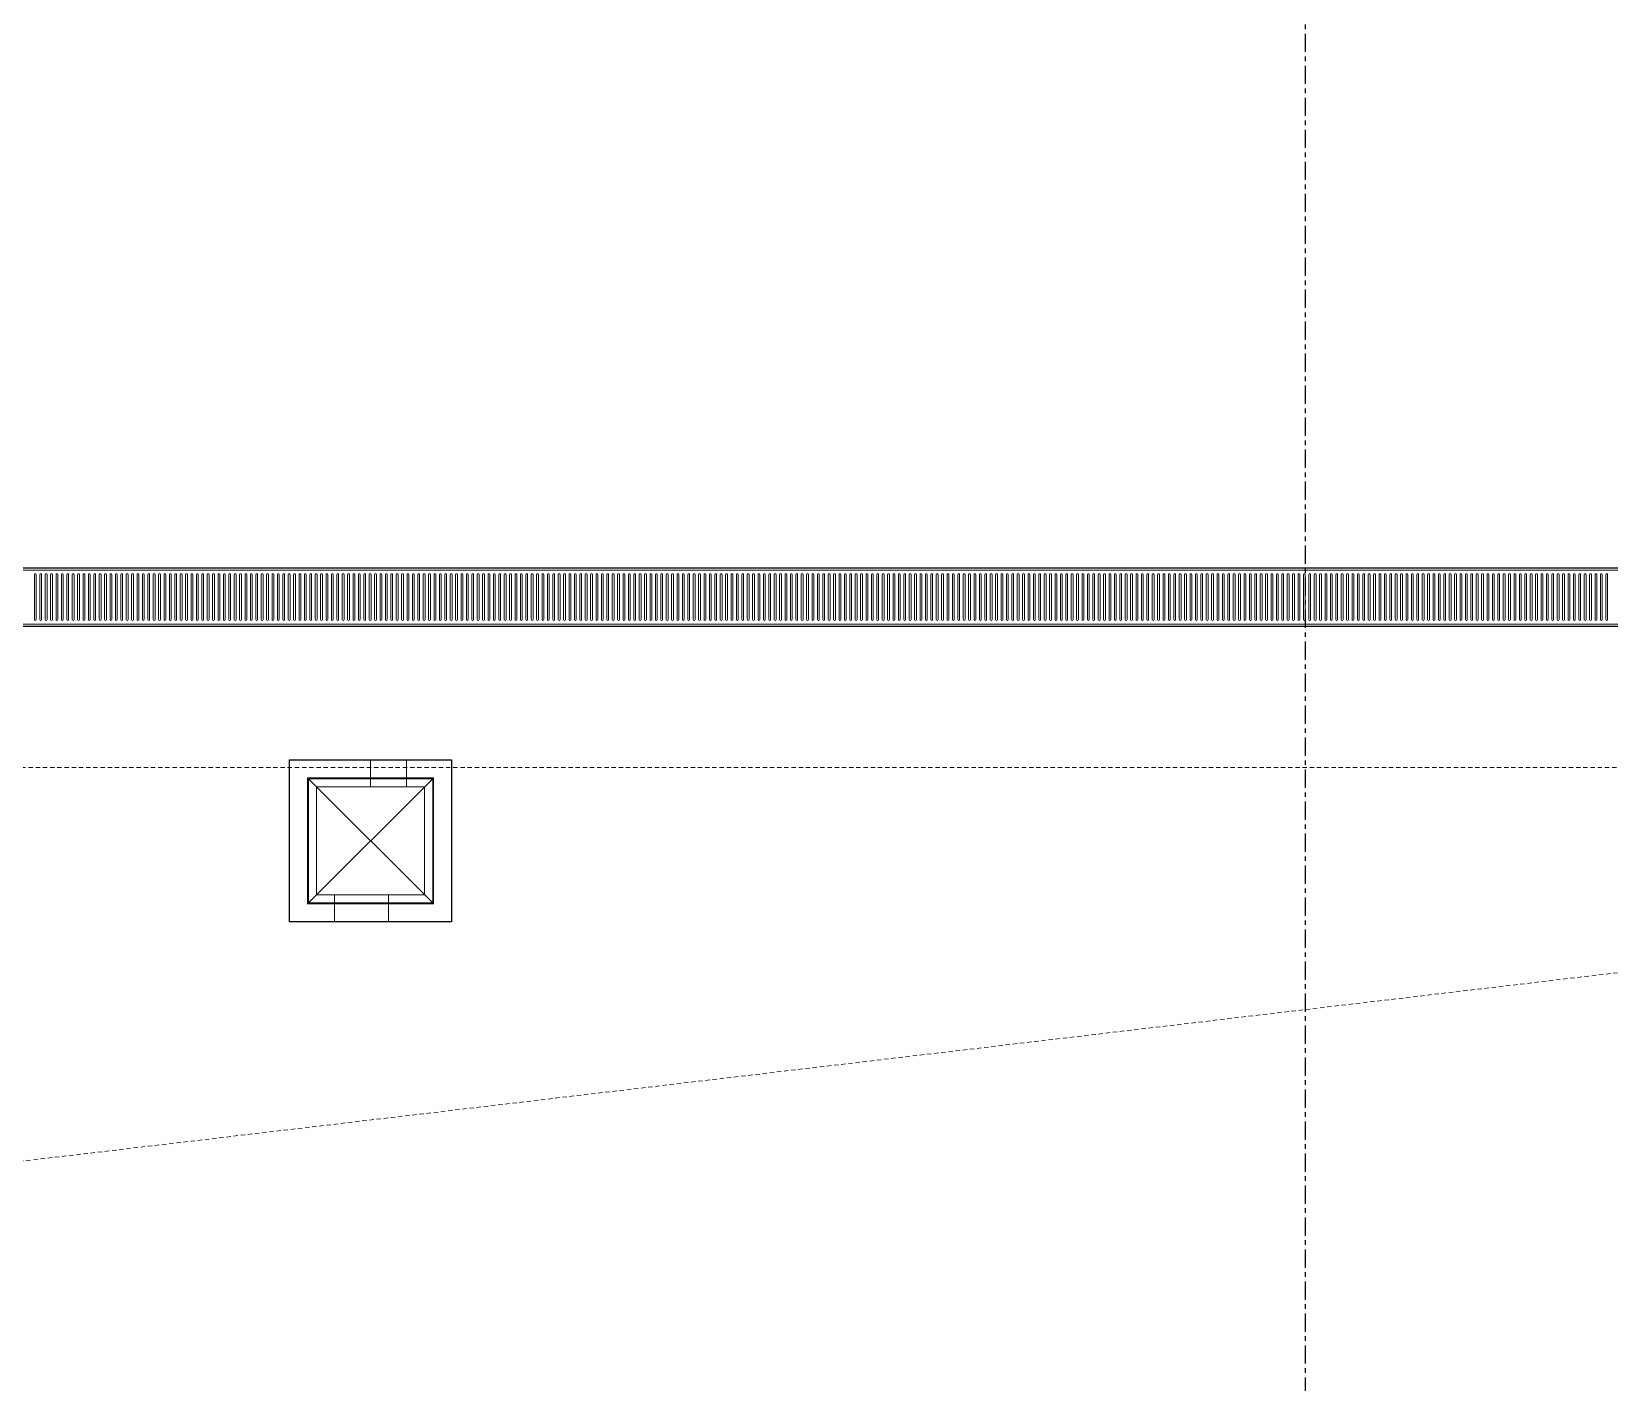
# Model space of a CAD drawing. Header units: millimetres. Extents: x -677815 to 406757, y -145898 to 39000.
# Drawn here: x 169087 to 177855, y 583 to 8090 of the extents above; entities that cross this region are included whole.
import ezdxf

# ---------------------------------------------------------------- set-up
doc = ezdxf.new("R2010")
doc.units = ezdxf.units.MM
doc.header["$LTSCALE"] = 8
doc.linetypes.add('Xref building Toll$0$_SBA Dash - Loose', pattern=[5, 3, -2])
doc.linetypes.add('Xref building Toll$0$Grid Line', pattern=[22.225, 12.7, -3.175, 3.175, -3.175])
for name, color, linetype, lineweight in [('Xref building Toll$0$A-DETL', 8, 'Continuous', 9), ('Xref building Toll$0$A-FLOR', 8, 'Continuous', 25), ('Xref building Toll$0$A-GENM', 8, 'Continuous', 9), ('Xref building Toll$0$P-SANR-FIXT', 8, 'Continuous', 9), ('Xref building Toll$0$P-SANR-FIXT-HDLN', 8, 'Continuous', 9)]:
    doc.layers.add(name, color=color, linetype=linetype, lineweight=lineweight)
doc.layers.add('Xref building Toll$0$S-GRID', color=8, linetype='Continuous')

# ---------------------------------------------------------------- blocks, each defined once
blk = doc.blocks.new('Xref building Toll$0$Toll Grids')
at = {"layer": 'Xref building Toll$0$S-GRID', "linetype": 'Xref building Toll$0$Grid Line'}
blk.add_line((176166, -125373.3), (176166, 36031.5), dxfattribs=at)
blk = doc.blocks.new('Xref building Toll$0$Trench_Drain_5744 - 300mm Wide-1179198-MASTER GROUND FLOOR')
at = {"layer": 'Xref building Toll$0$A-GENM'}
for p, q in [((-15575, 162.7), (15575, 162.7)), ((-15575, 150), (15575, 150)), ((-1880.6, -125), (-1880.6, 125)), ((-1870.6, 125), (-1870.6, -125)), ((-1850.6, -125), (-1850.6, 125)), ((-1840.6, 125), (-1840.6, -125)), ((-1820.6, -125), (-1820.6, 125)), ((-1810.6, 125), (-1810.6, -125)), ((-1790.6, -125), (-1790.6, 125)), ((-1780.6, 125), (-1780.6, -125)), ((-1760.6, -125), (-1760.6, 125)), ((-1750.6, 125), (-1750.6, -125)), ((-1730.6, -125), (-1730.6, 125)), ((-1720.6, 125), (-1720.6, -125)), ((-1700.5, -125), (-1700.5, 125)), ((-1690.5, 125), (-1690.5, -125)), ((-1670.5, -125), (-1670.5, 125)), ((-1660.5, 125), (-1660.5, -125)), ((-1640.5, -125), (-1640.5, 125)), ((-1630.5, 125), (-1630.5, -125)), ((-1610.5, -125), (-1610.5, 125)), ((-1600.5, 125), (-1600.5, -125)), ((-1580.5, -125), (-1580.5, 125)), ((-1570.5, 125), (-1570.5, -125)), ((-1550.5, -125), (-1550.5, 125)), ((-1540.5, 125), (-1540.5, -125)), ((-1520.5, -125), (-1520.5, 125)), ((-1510.5, 125), (-1510.5, -125)), ((-1490.5, -125), (-1490.5, 125)), ((-1480.5, 125), (-1480.5, -125)), ((-1460.5, -125), (-1460.5, 125)), ((-1450.5, 125), (-1450.5, -125)), ((-1430.5, -125), (-1430.5, 125)), ((-1420.5, 125), (-1420.5, -125)), ((-1400.4, -125), (-1400.4, 125)), ((-1390.4, 125), (-1390.4, -125)), ((-1370.4, -125), (-1370.4, 125)), ((-1360.4, 125), (-1360.4, -125)), ((-1340.4, -125), (-1340.4, 125)), ((-1330.4, 125), (-1330.4, -125)), ((-1310.4, -125), (-1310.4, 125)), ((-1300.4, 125), (-1300.4, -125)), ((-1280.4, -125), (-1280.4, 125)), ((-1270.4, 125), (-1270.4, -125)), ((-1250.4, -125), (-1250.4, 125)), ((-1240.4, 125), (-1240.4, -125)), ((-1220.4, -125), (-1220.4, 125)), ((-1210.4, 125), (-1210.4, -125)), ((-1190.4, -125), (-1190.4, 125)), ((-1180.4, 125), (-1180.4, -125)), ((-1160.4, -125), (-1160.4, 125)), ((-1150.4, 125), (-1150.4, -125)), ((-1130.4, -125), (-1130.4, 125)), ((-1120.4, 125), (-1120.4, -125)), ((-1100.4, -125), (-1100.4, 125)), ((-1090.4, 125), (-1090.4, -125)), ((-1070.3, -125), (-1070.3, 125)), ((-1060.3, 125), (-1060.3, -125)), ((-1040.3, -125), (-1040.3, 125)), ((-1030.3, 125), (-1030.3, -125)), ((-1010.3, -125), (-1010.3, 125)), ((-1000.3, 125), (-1000.3, -125)), ((-980.3, -125), (-980.3, 125)), ((-970.3, 125), (-970.3, -125)), ((-950.3, -125), (-950.3, 125)), ((-940.3, 125), (-940.3, -125)), ((-920.3, -125), (-920.3, 125)), ((-910.3, 125), (-910.3, -125)), ((-890.3, -125), (-890.3, 125)), ((-880.3, 125), (-880.3, -125)), ((-860.3, -125), (-860.3, 125)), ((-850.3, 125), (-850.3, -125)), ((-830.3, -125), (-830.3, 125)), ((-820.3, 125), (-820.3, -125)), ((-800.3, -125), (-800.3, 125)), ((-790.3, 125), (-790.3, -125)), ((-770.2, -125), (-770.2, 125)), ((-760.2, 125), (-760.2, -125)), ((-740.2, -125), (-740.2, 125)), ((-730.2, 125), (-730.2, -125)), ((-710.2, -125), (-710.2, 125)), ((-700.2, 125), (-700.2, -125)), ((-680.2, -125), (-680.2, 125)), ((-670.2, 125), (-670.2, -125)), ((-650.2, -125), (-650.2, 125)), ((-640.2, 125), (-640.2, -125)), ((-620.2, -125), (-620.2, 125)), ((-610.2, 125), (-610.2, -125)), ((-590.2, -125), (-590.2, 125)), ((-580.2, 125), (-580.2, -125)), ((-560.2, -125), (-560.2, 125)), ((-550.2, 125), (-550.2, -125)), ((-530.2, -125), (-530.2, 125)), ((-520.2, 125), (-520.2, -125)), ((-500.2, -125), (-500.2, 125)), ((-490.2, 125), (-490.2, -125)), ((-470.1, -125), (-470.1, 125)), ((-460.1, 125), (-460.1, -125)), ((-440.1, -125), (-440.1, 125)), ((-430.1, 125), (-430.1, -125)), ((-410.1, -125), (-410.1, 125)), ((-400.1, 125), (-400.1, -125)), ((-380.1, -125), (-380.1, 125)), ((-370.1, 125), (-370.1, -125)), ((-350.1, -125), (-350.1, 125)), ((-340.1, 125), (-340.1, -125)), ((-320.1, -125), (-320.1, 125)), ((-310.1, 125), (-310.1, -125)), ((-290.1, -125), (-290.1, 125)), ((-280.1, 125), (-280.1, -125)), ((-260.1, -125), (-260.1, 125)), ((-250.1, 125), (-250.1, -125)), ((-230.1, -125), (-230.1, 125)), ((-220.1, 125), (-220.1, -125)), ((-200.1, -125), (-200.1, 125)), ((-190.1, 125), (-190.1, -125)), ((-170.1, -125), (-170.1, 125)), ((-160.1, 125), (-160.1, -125)), ((-140, -125), (-140, 125)), ((-130, 125), (-130, -125)), ((-110, -125), (-110, 125)), ((-100, 125), (-100, -125)), ((-80, -125), (-80, 125)), ((-70, 125), (-70, -125)), ((-50, -125), (-50, 125)), ((-40, 125), (-40, -125)), ((-20, -125), (-20, 125)), ((-10, 125), (-10, -125)), ((10, -125), (10, 125)), ((20, 125), (20, -125)), ((40, -125), (40, 125)), ((50, 125), (50, -125)), ((70, -125), (70, 125)), ((80, 125), (80, -125)), ((100, -125), (100, 125)), ((110, 125), (110, -125)), ((130, -125), (130, 125)), ((140, 125), (140, -125)), ((160.1, -125), (160.1, 125)), ((170.1, 125), (170.1, -125)), ((190.1, -125), (190.1, 125)), ((200.1, 125), (200.1, -125)), ((220.1, -125), (220.1, 125)), ((230.1, 125), (230.1, -125)), ((250.1, -125), (250.1, 125)), ((260.1, 125), (260.1, -125)), ((280.1, -125), (280.1, 125)), ((290.1, 125), (290.1, -125)), ((310.1, -125), (310.1, 125)), ((320.1, 125), (320.1, -125)), ((340.1, -125), (340.1, 125)), ((350.1, 125), (350.1, -125)), ((370.1, -125), (370.1, 125)), ((380.1, 125), (380.1, -125)), ((400.1, -125), (400.1, 125)), ((410.1, 125), (410.1, -125)), ((430.1, -125), (430.1, 125)), ((440.1, 125), (440.1, -125)), ((460.1, -125), (460.1, 125)), ((470.1, 125), (470.1, -125)), ((490.2, -125), (490.2, 125)), ((500.2, 125), (500.2, -125)), ((520.2, -125), (520.2, 125)), ((530.2, 125), (530.2, -125)), ((550.2, -125), (550.2, 125)), ((560.2, 125), (560.2, -125)), ((580.2, -125), (580.2, 125)), ((590.2, 125), (590.2, -125)), ((610.2, -125), (610.2, 125)), ((620.2, 125), (620.2, -125)), ((640.2, -125), (640.2, 125)), ((650.2, 125), (650.2, -125)), ((670.2, -125), (670.2, 125)), ((680.2, 125), (680.2, -125)), ((700.2, -125), (700.2, 125)), ((710.2, 125), (710.2, -125)), ((730.2, -125), (730.2, 125)), ((740.2, 125), (740.2, -125)), ((760.2, -125), (760.2, 125)), ((770.2, 125), (770.2, -125)), ((790.3, -125), (790.3, 125)), ((800.3, 125), (800.3, -125)), ((820.3, -125), (820.3, 125)), ((830.3, 125), (830.3, -125)), ((850.3, -125), (850.3, 125)), ((860.3, 125), (860.3, -125)), ((880.3, -125), (880.3, 125)), ((890.3, 125), (890.3, -125)), ((910.3, -125), (910.3, 125)), ((920.3, 125), (920.3, -125)), ((940.3, -125), (940.3, 125)), ((950.3, 125), (950.3, -125)), ((970.3, -125), (970.3, 125)), ((980.3, 125), (980.3, -125)), ((1000.3, -125), (1000.3, 125)), ((1010.3, 125), (1010.3, -125)), ((1030.3, -125), (1030.3, 125)), ((1040.3, 125), (1040.3, -125)), ((1060.3, -125), (1060.3, 125)), ((1070.3, 125), (1070.3, -125)), ((1090.4, -125), (1090.4, 125)), ((1100.4, 125), (1100.4, -125)), ((1120.4, -125), (1120.4, 125)), ((1130.4, 125), (1130.4, -125)), ((1150.4, -125), (1150.4, 125)), ((1160.4, 125), (1160.4, -125)), ((1180.4, -125), (1180.4, 125)), ((1190.4, 125), (1190.4, -125)), ((1210.4, -125), (1210.4, 125)), ((1220.4, 125), (1220.4, -125)), ((1240.4, -125), (1240.4, 125)), ((1250.4, 125), (1250.4, -125)), ((1270.4, -125), (1270.4, 125)), ((1280.4, 125), (1280.4, -125)), ((1300.4, -125), (1300.4, 125)), ((1310.4, 125), (1310.4, -125)), ((1330.4, -125), (1330.4, 125)), ((1340.4, 125), (1340.4, -125)), ((1360.4, -125), (1360.4, 125)), ((1370.4, 125), (1370.4, -125)), ((1390.4, -125), (1390.4, 125)), ((1400.4, 125), (1400.4, -125)), ((1420.5, -125), (1420.5, 125)), ((1430.5, 125), (1430.5, -125)), ((1450.5, -125), (1450.5, 125)), ((1460.5, 125), (1460.5, -125)), ((1480.5, -125), (1480.5, 125)), ((1490.5, 125), (1490.5, -125)), ((1510.5, -125), (1510.5, 125)), ((1520.5, 125), (1520.5, -125)), ((1540.5, -125), (1540.5, 125)), ((1550.5, 125), (1550.5, -125)), ((1570.5, -125), (1570.5, 125)), ((1580.5, 125), (1580.5, -125)), ((1600.5, -125), (1600.5, 125)), ((1610.5, 125), (1610.5, -125)), ((1630.5, -125), (1630.5, 125)), ((1640.5, 125), (1640.5, -125)), ((1660.5, -125), (1660.5, 125)), ((1670.5, 125), (1670.5, -125)), ((1690.5, -125), (1690.5, 125)), ((1700.5, 125), (1700.5, -125)), ((1720.6, -125), (1720.6, 125)), ((1730.6, 125), (1730.6, -125)), ((1750.6, -125), (1750.6, 125)), ((1760.6, 125), (1760.6, -125)), ((1780.6, -125), (1780.6, 125)), ((1790.6, 125), (1790.6, -125)), ((1810.6, -125), (1810.6, 125)), ((1820.6, 125), (1820.6, -125)), ((1840.6, -125), (1840.6, 125)), ((1850.6, 125), (1850.6, -125)), ((1870.6, -125), (1870.6, 125)), ((1880.6, 125), (1880.6, -125)), ((1900.6, -125), (1900.6, 125)), ((1910.6, 125), (1910.6, -125)), ((1930.6, -125), (1930.6, 125)), ((1940.6, 125), (1940.6, -125)), ((1960.6, -125), (1960.6, 125)), ((1970.6, 125), (1970.6, -125)), ((1990.6, -125), (1990.6, 125)), ((2000.6, 125), (2000.6, -125)), ((2020.7, -125), (2020.7, 125)), ((2030.7, 125), (2030.7, -125)), ((2050.7, -125), (2050.7, 125)), ((2060.7, 125), (2060.7, -125)), ((2080.7, -125), (2080.7, 125)), ((2090.7, 125), (2090.7, -125)), ((2110.7, -125), (2110.7, 125)), ((2120.7, 125), (2120.7, -125)), ((2140.7, -125), (2140.7, 125)), ((2150.7, 125), (2150.7, -125)), ((2170.7, -125), (2170.7, 125)), ((2180.7, 125), (2180.7, -125)), ((2200.7, -125), (2200.7, 125)), ((2210.7, 125), (2210.7, -125)), ((2230.7, -125), (2230.7, 125)), ((2240.7, 125), (2240.7, -125)), ((2260.7, -125), (2260.7, 125)), ((2270.7, 125), (2270.7, -125)), ((2290.7, -125), (2290.7, 125)), ((2300.7, 125), (2300.7, -125)), ((2320.7, -125), (2320.7, 125)), ((2330.7, 125), (2330.7, -125)), ((2350.8, -125), (2350.8, 125)), ((2360.8, 125), (2360.8, -125)), ((2380.8, -125), (2380.8, 125)), ((2390.8, 125), (2390.8, -125)), ((2410.8, -125), (2410.8, 125)), ((2420.8, 125), (2420.8, -125)), ((2440.8, -125), (2440.8, 125)), ((2450.8, 125), (2450.8, -125)), ((2470.8, -125), (2470.8, 125)), ((2480.8, 125), (2480.8, -125)), ((2500.8, -125), (2500.8, 125)), ((2510.8, 125), (2510.8, -125)), ((2530.8, -125), (2530.8, 125)), ((2540.8, 125), (2540.8, -125)), ((2560.8, -125), (2560.8, 125)), ((2570.8, 125), (2570.8, -125)), ((2590.8, -125), (2590.8, 125)), ((2600.8, 125), (2600.8, -125)), ((2620.8, -125), (2620.8, 125)), ((2630.8, 125), (2630.8, -125)), ((2650.9, -125), (2650.9, 125)), ((2660.9, 125), (2660.9, -125)), ((2680.9, -125), (2680.9, 125)), ((2690.9, 125), (2690.9, -125)), ((2710.9, -125), (2710.9, 125)), ((2720.9, 125), (2720.9, -125)), ((2740.9, -125), (2740.9, 125)), ((2750.9, 125), (2750.9, -125)), ((2770.9, -125), (2770.9, 125)), ((2780.9, 125), (2780.9, -125)), ((2800.9, -125), (2800.9, 125)), ((2810.9, 125), (2810.9, -125)), ((2830.9, -125), (2830.9, 125)), ((2840.9, 125), (2840.9, -125)), ((2860.9, -125), (2860.9, 125)), ((2870.9, 125), (2870.9, -125)), ((2890.9, -125), (2890.9, 125)), ((2900.9, 125), (2900.9, -125)), ((2920.9, -125), (2920.9, 125)), ((2930.9, 125), (2930.9, -125)), ((2950.9, -125), (2950.9, 125)), ((2960.9, 125), (2960.9, -125)), ((2981, -125), (2981, 125)), ((2991, 125), (2991, -125)), ((3011, -125), (3011, 125)), ((3021, 125), (3021, -125)), ((3041, -125), (3041, 125)), ((3051, 125), (3051, -125)), ((3071, -125), (3071, 125)), ((3081, 125), (3081, -125)), ((3101, -125), (3101, 125)), ((3111, 125), (3111, -125)), ((3131, -125), (3131, 125)), ((3141, 125), (3141, -125)), ((3161, -125), (3161, 125)), ((3171, 125), (3171, -125)), ((3191, -125), (3191, 125)), ((3201, 125), (3201, -125)), ((3221, -125), (3221, 125)), ((3231, 125), (3231, -125)), ((3251, -125), (3251, 125)), ((3261, 125), (3261, -125)), ((3281.1, -125), (3281.1, 125)), ((3291.1, 125), (3291.1, -125)), ((3311.1, -125), (3311.1, 125)), ((3321.1, 125), (3321.1, -125)), ((3341.1, -125), (3341.1, 125)), ((3351.1, 125), (3351.1, -125)), ((3371.1, -125), (3371.1, 125)), ((3381.1, 125), (3381.1, -125)), ((3401.1, -125), (3401.1, 125)), ((3411.1, 125), (3411.1, -125)), ((3431.1, -125), (3431.1, 125)), ((3441.1, 125), (3441.1, -125)), ((3461.1, -125), (3461.1, 125)), ((3471.1, 125), (3471.1, -125)), ((3491.1, -125), (3491.1, 125)), ((3501.1, 125), (3501.1, -125)), ((3521.1, -125), (3521.1, 125)), ((3531.1, 125), (3531.1, -125)), ((3551.1, -125), (3551.1, 125)), ((3561.1, 125), (3561.1, -125)), ((3581.2, -125), (3581.2, 125)), ((3591.2, 125), (3591.2, -125)), ((3611.2, -125), (3611.2, 125)), ((3621.2, 125), (3621.2, -125)), ((3641.2, -125), (3641.2, 125)), ((3651.2, 125), (3651.2, -125)), ((3671.2, -125), (3671.2, 125)), ((3681.2, 125), (3681.2, -125)), ((3701.2, -125), (3701.2, 125)), ((3711.2, 125), (3711.2, -125)), ((3731.2, -125), (3731.2, 125)), ((3741.2, 125), (3741.2, -125)), ((3761.2, -125), (3761.2, 125)), ((3771.2, 125), (3771.2, -125)), ((3791.2, -125), (3791.2, 125)), ((3801.2, 125), (3801.2, -125)), ((3821.2, -125), (3821.2, 125)), ((3831.2, 125), (3831.2, -125)), ((3851.2, -125), (3851.2, 125)), ((3861.2, 125), (3861.2, -125)), ((3881.2, -125), (3881.2, 125)), ((3891.2, 125), (3891.2, -125)), ((3911.3, -125), (3911.3, 125)), ((3921.3, 125), (3921.3, -125)), ((3941.3, -125), (3941.3, 125)), ((3951.3, 125), (3951.3, -125)), ((3971.3, -125), (3971.3, 125)), ((3981.3, 125), (3981.3, -125)), ((4001.3, -125), (4001.3, 125)), ((4011.3, 125), (4011.3, -125)), ((4031.3, -125), (4031.3, 125)), ((4041.3, 125), (4041.3, -125)), ((4061.3, -125), (4061.3, 125)), ((4071.3, 125), (4071.3, -125)), ((4091.3, -125), (4091.3, 125)), ((4101.3, 125), (4101.3, -125)), ((4121.3, -125), (4121.3, 125)), ((4131.3, 125), (4131.3, -125)), ((4151.3, -125), (4151.3, 125)), ((4161.3, 125), (4161.3, -125)), ((4181.3, -125), (4181.3, 125)), ((4191.3, 125), (4191.3, -125)), ((4211.4, -125), (4211.4, 125)), ((4221.4, 125), (4221.4, -125)), ((4241.4, -125), (4241.4, 125)), ((4251.4, 125), (4251.4, -125)), ((4271.4, -125), (4271.4, 125)), ((4281.4, 125), (4281.4, -125)), ((4301.4, -125), (4301.4, 125)), ((4311.4, 125), (4311.4, -125)), ((4331.4, -125), (4331.4, 125)), ((4341.4, 125), (4341.4, -125)), ((4361.4, -125), (4361.4, 125)), ((4371.4, 125), (4371.4, -125)), ((4391.4, -125), (4391.4, 125)), ((4401.4, 125), (4401.4, -125)), ((4421.4, -125), (4421.4, 125)), ((4431.4, 125), (4431.4, -125)), ((4451.4, -125), (4451.4, 125)), ((4461.4, 125), (4461.4, -125)), ((4481.4, -125), (4481.4, 125)), ((4491.4, 125), (4491.4, -125)), ((4511.5, -125), (4511.5, 125)), ((4521.5, 125), (4521.5, -125)), ((4541.5, -125), (4541.5, 125)), ((4551.5, 125), (4551.5, -125)), ((4571.5, -125), (4571.5, 125)), ((4581.5, 125), (4581.5, -125)), ((4601.5, -125), (4601.5, 125)), ((4611.5, 125), (4611.5, -125)), ((4631.5, -125), (4631.5, 125)), ((4641.5, 125), (4641.5, -125)), ((4661.5, -125), (4661.5, 125)), ((4671.5, 125), (4671.5, -125)), ((4691.5, -125), (4691.5, 125)), ((4701.5, 125), (4701.5, -125)), ((4721.5, -125), (4721.5, 125)), ((4731.5, 125), (4731.5, -125)), ((4751.5, -125), (4751.5, 125)), ((4761.5, 125), (4761.5, -125)), ((4781.5, -125), (4781.5, 125)), ((4791.5, 125), (4791.5, -125)), ((4811.5, -125), (4811.5, 125)), ((4821.5, 125), (4821.5, -125)), ((4841.6, -125), (4841.6, 125)), ((4851.6, 125), (4851.6, -125)), ((4871.6, -125), (4871.6, 125)), ((4881.6, 125), (4881.6, -125)), ((4901.6, -125), (4901.6, 125)), ((4911.6, 125), (4911.6, -125)), ((4931.6, -125), (4931.6, 125)), ((4941.6, 125), (4941.6, -125)), ((4961.6, -125), (4961.6, 125)), ((4971.6, 125), (4971.6, -125)), ((4991.6, -125), (4991.6, 125)), ((5001.6, 125), (5001.6, -125)), ((5021.6, -125), (5021.6, 125)), ((5031.6, 125), (5031.6, -125)), ((5051.6, -125), (5051.6, 125)), ((5061.6, 125), (5061.6, -125)), ((5081.6, -125), (5081.6, 125)), ((5091.6, 125), (5091.6, -125)), ((5111.6, -125), (5111.6, 125)), ((5121.6, 125), (5121.6, -125)), ((5141.7, -125), (5141.7, 125)), ((5151.7, 125), (5151.7, -125)), ((5171.7, -125), (5171.7, 125)), ((5181.7, 125), (5181.7, -125)), ((5201.7, -125), (5201.7, 125)), ((5211.7, 125), (5211.7, -125)), ((5231.7, -125), (5231.7, 125)), ((5241.7, 125), (5241.7, -125)), ((5261.7, -125), (5261.7, 125)), ((5271.7, 125), (5271.7, -125)), ((5291.7, -125), (5291.7, 125)), ((5301.7, 125), (5301.7, -125)), ((5321.7, -125), (5321.7, 125)), ((5331.7, 125), (5331.7, -125)), ((5351.7, -125), (5351.7, 125)), ((5361.7, 125), (5361.7, -125)), ((5381.7, -125), (5381.7, 125)), ((5391.7, 125), (5391.7, -125)), ((5411.7, -125), (5411.7, 125)), ((5421.7, 125), (5421.7, -125)), ((5441.8, -125), (5441.8, 125)), ((5451.8, 125), (5451.8, -125)), ((5471.8, -125), (5471.8, 125)), ((5481.8, 125), (5481.8, -125)), ((5501.8, -125), (5501.8, 125)), ((5511.8, 125), (5511.8, -125)), ((5531.8, -125), (5531.8, 125)), ((5541.8, 125), (5541.8, -125)), ((5561.8, -125), (5561.8, 125)), ((5571.8, 125), (5571.8, -125)), ((5591.8, -125), (5591.8, 125)), ((5601.8, 125), (5601.8, -125)), ((5621.8, -125), (5621.8, 125)), ((5631.8, 125), (5631.8, -125)), ((5651.8, -125), (5651.8, 125)), ((5661.8, 125), (5661.8, -125)), ((5681.8, -125), (5681.8, 125)), ((5691.8, 125), (5691.8, -125)), ((5711.8, -125), (5711.8, 125)), ((5721.8, 125), (5721.8, -125)), ((5741.8, -125), (5741.8, 125)), ((5751.8, 125), (5751.8, -125)), ((5771.9, -125), (5771.9, 125)), ((5781.9, 125), (5781.9, -125)), ((5801.9, -125), (5801.9, 125)), ((5811.9, 125), (5811.9, -125)), ((5831.9, -125), (5831.9, 125)), ((5841.9, 125), (5841.9, -125)), ((5861.9, -125), (5861.9, 125)), ((5871.9, 125), (5871.9, -125)), ((5891.9, -125), (5891.9, 125)), ((5901.9, 125), (5901.9, -125)), ((5921.9, -125), (5921.9, 125)), ((5931.9, 125), (5931.9, -125)), ((5951.9, -125), (5951.9, 125)), ((5961.9, 125), (5961.9, -125)), ((5981.9, -125), (5981.9, 125)), ((5991.9, 125), (5991.9, -125)), ((6011.9, -125), (6011.9, 125)), ((6021.9, 125), (6021.9, -125)), ((6041.9, -125), (6041.9, 125)), ((6051.9, 125), (6051.9, -125)), ((6072, -125), (6072, 125)), ((6082, 125), (6082, -125)), ((6102, -125), (6102, 125)), ((6112, 125), (6112, -125)), ((6132, -125), (6132, 125)), ((6142, 125), (6142, -125)), ((6162, -125), (6162, 125)), ((6172, 125), (6172, -125)), ((6192, -125), (6192, 125)), ((6202, 125), (6202, -125)), ((6222, -125), (6222, 125)), ((6232, 125), (6232, -125)), ((6252, -125), (6252, 125)), ((6262, 125), (6262, -125)), ((6282, -125), (6282, 125)), ((6292, 125), (6292, -125)), ((6312, -125), (6312, 125)), ((6322, 125), (6322, -125)), ((6342, -125), (6342, 125)), ((6352, 125), (6352, -125)), ((6372, -125), (6372, 125)), ((6382, 125), (6382, -125)), ((6402.1, -125), (6402.1, 125)), ((6412.1, 125), (6412.1, -125)), ((6432.1, -125), (6432.1, 125)), ((6442.1, 125), (6442.1, -125)), ((6462.1, -125), (6462.1, 125)), ((6472.1, 125), (6472.1, -125)), ((6492.1, -125), (6492.1, 125)), ((6502.1, 125), (6502.1, -125)), ((6522.1, -125), (6522.1, 125)), ((6532.1, 125), (6532.1, -125)), ((6552.1, -125), (6552.1, 125)), ((6562.1, 125), (6562.1, -125)), ((6582.1, -125), (6582.1, 125)), ((6592.1, 125), (6592.1, -125)), ((6612.1, -125), (6612.1, 125)), ((6622.1, 125), (6622.1, -125)), ((6642.1, -125), (6642.1, 125)), ((6652.1, 125), (6652.1, -125)), ((6672.1, -125), (6672.1, 125)), ((6682.1, 125), (6682.1, -125)), ((6702.2, -125), (6702.2, 125)), ((6712.2, 125), (6712.2, -125)), ((6732.2, -125), (6732.2, 125)), ((6742.2, 125), (6742.2, -125)), ((6762.2, -125), (6762.2, 125)), ((6772.2, 125), (6772.2, -125)), ((6792.2, -125), (6792.2, 125)), ((6802.2, 125), (6802.2, -125)), ((6822.2, -125), (6822.2, 125)), ((6832.2, 125), (6832.2, -125)), ((6852.2, -125), (6852.2, 125)), ((6862.2, 125), (6862.2, -125)), ((-15575, -150), (15575, -150)), ((-15575, -162.7), (15575, -162.7))]:
    blk.add_line(p, q, dxfattribs=at)
for centre, start, end in [((-1875.6, 125), 0, 180), ((-1845.6, 125), 0, 180), ((-1815.6, 125), 0, 180), ((-1785.6, 125), 0, 180), ((-1755.6, 125), 0, 180), ((-1725.6, 125), 0, 180), ((-1695.5, 125), 0, 180), ((-1665.5, 125), 0, 180), ((-1635.5, 125), 0, 180), ((-1605.5, 125), 0, 180), ((-1575.5, 125), 0, 180), ((-1545.5, 125), 0, 180), ((-1515.5, 125), 0, 180), ((-1485.5, 125), 0, 180), ((-1455.5, 125), 0, 180), ((-1425.5, 125), 0, 180), ((-1395.4, 125), 0, 180), ((-1365.4, 125), 0, 180), ((-1335.4, 125), 0, 180), ((-1305.4, 125), 0, 180), ((-1275.4, 125), 0, 180), ((-1245.4, 125), 0, 180), ((-1215.4, 125), 0, 180), ((-1185.4, 125), 0, 180), ((-1155.4, 125), 0, 180), ((-1125.4, 125), 0, 180), ((-1095.4, 125), 0, 180), ((-1065.3, 125), 0, 180), ((-1035.3, 125), 0, 180), ((-1005.3, 125), 0, 180), ((-975.3, 125), 0, 180), ((-945.3, 125), 0, 180), ((-915.3, 125), 0, 180), ((-885.3, 125), 0, 180), ((-855.3, 125), 0, 180), ((-825.3, 125), 0, 180), ((-795.3, 125), 0, 180), ((-765.2, 125), 0, 180), ((-735.2, 125), 0, 180), ((-705.2, 125), 0, 180), ((-675.2, 125), 0, 180), ((-645.2, 125), 0, 180), ((-615.2, 125), 0, 180), ((-585.2, 125), 0, 180), ((-555.2, 125), 0, 180), ((-525.2, 125), 0, 180), ((-495.2, 125), 0, 180), ((-465.1, 125), 0, 180), ((-435.1, 125), 0, 180), ((-405.1, 125), 0, 180), ((-375.1, 125), 0, 180), ((-345.1, 125), 0, 180), ((-315.1, 125), 0, 180), ((-285.1, 125), 0, 180), ((-255.1, 125), 0, 180), ((-225.1, 125), 0, 180), ((-195.1, 125), 0, 180), ((-165.1, 125), 0, 180), ((-135, 125), 0, 180), ((-105, 125), 0, 180), ((-75, 125), 0, 180), ((-45, 125), 0, 180), ((-15, 125), 0, 180), ((15, 125), 0, 180), ((45, 125), 0, 180), ((75, 125), 0, 180), ((105, 125), 0, 180), ((135, 125), 0, 180), ((165.1, 125), 0, 180), ((195.1, 125), 0, 180), ((225.1, 125), 0, 180), ((255.1, 125), 0, 180), ((285.1, 125), 0, 180), ((315.1, 125), 0, 180), ((345.1, 125), 0, 180), ((375.1, 125), 0, 180), ((405.1, 125), 0, 180), ((435.1, 125), 0, 180), ((465.1, 125), 0, 180), ((495.2, 125), 0, 180), ((525.2, 125), 0, 180), ((555.2, 125), 0, 180), ((585.2, 125), 0, 180), ((615.2, 125), 0, 180), ((645.2, 125), 0, 180), ((675.2, 125), 0, 180), ((705.2, 125), 0, 180), ((735.2, 125), 0, 180), ((765.2, 125), 0, 180), ((795.3, 125), 0, 180), ((825.3, 125), 0, 180), ((855.3, 125), 0, 180), ((885.3, 125), 0, 180), ((915.3, 125), 0, 180), ((945.3, 125), 0, 180), ((975.3, 125), 0, 180), ((1005.3, 125), 0, 180), ((1035.3, 125), 0, 180), ((1065.3, 125), 0, 180), ((1095.4, 125), 0, 180), ((1125.4, 125), 0, 180), ((1155.4, 125), 0, 180), ((1185.4, 125), 0, 180), ((1215.4, 125), 0, 180), ((1245.4, 125), 0, 180), ((1275.4, 125), 0, 180), ((1305.4, 125), 0, 180), ((1335.4, 125), 0, 180), ((1365.4, 125), 0, 180), ((1395.4, 125), 0, 180), ((1425.5, 125), 0, 180), ((1455.5, 125), 0, 180), ((1485.5, 125), 0, 180), ((1515.5, 125), 0, 180), ((1545.5, 125), 0, 180), ((1575.5, 125), 0, 180), ((1605.5, 125), 0, 180), ((1635.5, 125), 0, 180), ((1665.5, 125), 0, 180), ((1695.5, 125), 0, 180), ((1725.6, 125), 0, 180), ((1755.6, 125), 0, 180), ((1785.6, 125), 0, 180), ((1815.6, 125), 0, 180), ((1845.6, 125), 0, 180), ((1875.6, 125), 0, 180), ((1905.6, 125), 0, 180), ((1935.6, 125), 0, 180), ((1965.6, 125), 0, 180), ((1995.6, 125), 0, 180), ((2025.7, 125), 0, 180), ((2055.7, 125), 0, 180), ((2085.7, 125), 0, 180), ((2115.7, 125), 0, 180), ((2145.7, 125), 0, 180), ((2175.7, 125), 0, 180), ((2205.7, 125), 0, 180), ((2235.7, 125), 0, 180), ((2265.7, 125), 0, 180), ((2295.7, 125), 0, 180), ((2325.7, 125), 0, 180), ((2355.8, 125), 0, 180), ((2385.8, 125), 0, 180), ((2415.8, 125), 0, 180), ((2445.8, 125), 0, 180), ((2475.8, 125), 0, 180), ((2505.8, 125), 0, 180), ((2535.8, 125), 0, 180), ((2565.8, 125), 0, 180), ((2595.8, 125), 0, 180), ((2625.8, 125), 0, 180), ((2655.9, 125), 0, 180), ((2685.9, 125), 0, 180), ((2715.9, 125), 0, 180), ((2745.9, 125), 0, 180), ((2775.9, 125), 0, 180), ((2805.9, 125), 0, 180), ((2835.9, 125), 0, 180), ((2865.9, 125), 0, 180), ((2895.9, 125), 0, 180), ((2925.9, 125), 0, 180), ((2955.9, 125), 0, 180), ((2986, 125), 0, 180), ((3016, 125), 0, 180), ((3046, 125), 0, 180), ((3076, 125), 0, 180), ((3106, 125), 0, 180), ((3136, 125), 0, 180), ((3166, 125), 0, 180), ((3196, 125), 0, 180), ((3226, 125), 0, 180), ((3256, 125), 0, 180), ((3286.1, 125), 0, 180), ((3316.1, 125), 0, 180), ((3346.1, 125), 0, 180), ((3376.1, 125), 0, 180), ((3406.1, 125), 0, 180), ((3436.1, 125), 0, 180), ((3466.1, 125), 0, 180), ((3496.1, 125), 0, 180), ((3526.1, 125), 0, 180), ((3556.1, 125), 0, 180), ((3586.2, 125), 0, 180), ((3616.2, 125), 0, 180), ((3646.2, 125), 0, 180), ((3676.2, 125), 0, 180), ((3706.2, 125), 0, 180), ((3736.2, 125), 0, 180), ((3766.2, 125), 0, 180), ((3796.2, 125), 0, 180), ((3826.2, 125), 0, 180), ((3856.2, 125), 0, 180), ((3886.2, 125), 0, 180), ((3916.3, 125), 0, 180), ((3946.3, 125), 0, 180), ((3976.3, 125), 0, 180), ((4006.3, 125), 0, 180), ((4036.3, 125), 0, 180), ((4066.3, 125), 0, 180), ((4096.3, 125), 0, 180), ((4126.3, 125), 0, 180), ((4156.3, 125), 0, 180), ((4186.3, 125), 0, 180), ((4216.4, 125), 0, 180), ((4246.4, 125), 0, 180), ((4276.4, 125), 0, 180), ((4306.4, 125), 0, 180), ((4336.4, 125), 0, 180), ((4366.4, 125), 0, 180), ((4396.4, 125), 0, 180), ((4426.4, 125), 0, 180), ((4456.4, 125), 0, 180), ((4486.4, 125), 0, 180), ((4516.5, 125), 0, 180), ((4546.5, 125), 0, 180), ((4576.5, 125), 0, 180), ((4606.5, 125), 0, 180), ((4636.5, 125), 0, 180), ((4666.5, 125), 0, 180), ((4696.5, 125), 0, 180), ((4726.5, 125), 0, 180), ((4756.5, 125), 0, 180), ((4786.5, 125), 0, 180), ((4816.5, 125), 0, 180), ((4846.6, 125), 0, 180), ((4876.6, 125), 0, 180), ((4906.6, 125), 0, 180), ((4936.6, 125), 0, 180), ((4966.6, 125), 0, 180), ((4996.6, 125), 0, 180), ((5026.6, 125), 0, 180), ((5056.6, 125), 0, 180), ((5086.6, 125), 0, 180), ((5116.6, 125), 0, 180), ((5146.7, 125), 0, 180), ((5176.7, 125), 0, 180), ((5206.7, 125), 0, 180), ((5236.7, 125), 0, 180), ((5266.7, 125), 0, 180), ((5296.7, 125), 0, 180), ((5326.7, 125), 0, 180), ((5356.7, 125), 0, 180), ((5386.7, 125), 0, 180), ((5416.7, 125), 360, 180), ((5446.8, 125), 0, 180), ((5476.8, 125), 360, 180), ((5506.8, 125), 360, 180), ((5536.8, 125), 360, 180), ((5566.8, 125), 0, 180), ((5596.8, 125), 0, 180), ((5626.8, 125), 0, 180), ((5656.8, 125), 0, 180), ((5686.8, 125), 0, 180), ((5716.8, 125), 0, 180), ((5746.8, 125), 0, 180), ((5776.9, 125), 0, 180), ((5806.9, 125), 0, 180), ((5836.9, 125), 0, 180), ((5866.9, 125), 0, 180), ((5896.9, 125), 0, 180), ((5926.9, 125), 0, 180), ((5956.9, 125), 0, 180), ((5986.9, 125), 0, 180), ((6016.9, 125), 0, 180), ((6046.9, 125), 0, 180), ((6077, 125), 0, 180), ((6107, 125), 0, 180), ((6137, 125), 0, 180), ((6167, 125), 0, 180), ((6197, 125), 0, 180), ((6227, 125), 0, 180), ((6257, 125), 0, 180), ((6287, 125), 0, 180), ((6317, 125), 0, 180), ((6347, 125), 0, 180), ((6377, 125), 360, 180), ((6407.1, 125), 0, 180), ((6437.1, 125), 360, 180), ((6467.1, 125), 360, 180), ((6497.1, 125), 360, 180), ((6527.1, 125), 360, 180), ((6557.1, 125), 360, 180), ((6587.1, 125), 360, 180), ((6617.1, 125), 360, 180), ((6647.1, 125), 360, 180), ((6677.1, 125), 360, 180), ((6707.2, 125), 0, 180), ((6737.2, 125), 360, 180), ((6767.2, 125), 0, 180), ((6797.2, 125), 0, 180), ((6827.2, 125), 0, 180), ((6857.2, 125), 0, 180), ((-1875.6, -125), 180, 0), ((-1845.6, -125), 180, 0), ((-1815.6, -125), 180, 0), ((-1785.6, -125), 180, 0), ((-1755.6, -125), 180, 0), ((-1725.6, -125), 180, 0), ((-1695.5, -125), 180, 0), ((-1665.5, -125), 180, 0), ((-1635.5, -125), 180, 0), ((-1605.5, -125), 180, 0), ((-1575.5, -125), 180, 0), ((-1545.5, -125), 180, 0), ((-1515.5, -125), 180, 0), ((-1485.5, -125), 180, 0), ((-1455.5, -125), 180, 0), ((-1425.5, -125), 180, 0), ((-1395.4, -125), 180, 0), ((-1365.4, -125), 180, 0), ((-1335.4, -125), 180, 0), ((-1305.4, -125), 180, 0), ((-1275.4, -125), 180, 0), ((-1245.4, -125), 180, 0), ((-1215.4, -125), 180, 0), ((-1185.4, -125), 180, 0), ((-1155.4, -125), 180, 0), ((-1125.4, -125), 180, 0), ((-1095.4, -125), 180, 0), ((-1065.3, -125), 180, 0), ((-1035.3, -125), 180, 0), ((-1005.3, -125), 180, 0), ((-975.3, -125), 180, 0), ((-945.3, -125), 180, 0), ((-915.3, -125), 180, 0), ((-885.3, -125), 180, 0), ((-855.3, -125), 180, 0), ((-825.3, -125), 180, 0), ((-795.3, -125), 180, 0), ((-765.2, -125), 180, 0), ((-735.2, -125), 180, 0), ((-705.2, -125), 180, 0), ((-675.2, -125), 180, 0), ((-645.2, -125), 180, 0), ((-615.2, -125), 180, 0), ((-585.2, -125), 180, 0), ((-555.2, -125), 180, 0), ((-525.2, -125), 180, 0), ((-495.2, -125), 180, 0), ((-465.1, -125), 180, 0), ((-435.1, -125), 180, 0), ((-405.1, -125), 180, 0), ((-375.1, -125), 180, 0), ((-345.1, -125), 180, 0), ((-315.1, -125), 180, 0), ((-285.1, -125), 180, 0), ((-255.1, -125), 180, 0), ((-225.1, -125), 180, 0), ((-195.1, -125), 180, 0), ((-165.1, -125), 180, 0), ((-135, -125), 180, 0), ((-105, -125), 180, 0), ((-75, -125), 180, 0), ((-45, -125), 180, 0), ((-15, -125), 180, 0), ((15, -125), 180, 0), ((45, -125), 180, 0), ((75, -125), 180, 0), ((105, -125), 180, 0), ((135, -125), 180, 0), ((165.1, -125), 180, 0), ((195.1, -125), 180, 0), ((225.1, -125), 180, 0), ((255.1, -125), 180, 0), ((285.1, -125), 180, 0), ((315.1, -125), 180, 0), ((345.1, -125), 180, 0), ((375.1, -125), 180, 0), ((405.1, -125), 180, 0), ((435.1, -125), 180, 0), ((465.1, -125), 180, 0), ((495.2, -125), 180, 0), ((525.2, -125), 180, 0), ((555.2, -125), 180, 0), ((585.2, -125), 180, 0), ((615.2, -125), 180, 0), ((645.2, -125), 180, 0), ((675.2, -125), 180, 0), ((705.2, -125), 180, 0), ((735.2, -125), 180, 0), ((765.2, -125), 180, 0), ((795.3, -125), 180, 0), ((825.3, -125), 180, 0), ((855.3, -125), 180, 0), ((885.3, -125), 180, 0), ((915.3, -125), 180, 0), ((945.3, -125), 180, 0), ((975.3, -125), 180, 0), ((1005.3, -125), 180, 0), ((1035.3, -125), 180, 0), ((1065.3, -125), 180, 0), ((1095.4, -125), 180, 0), ((1125.4, -125), 180, 0), ((1155.4, -125), 180, 0), ((1185.4, -125), 180, 0), ((1215.4, -125), 180, 0), ((1245.4, -125), 180, 0), ((1275.4, -125), 180, 0), ((1305.4, -125), 180, 0), ((1335.4, -125), 180, 0), ((1365.4, -125), 180, 0), ((1395.4, -125), 180, 0), ((1425.5, -125), 180, 0), ((1455.5, -125), 180, 0), ((1485.5, -125), 180, 0), ((1515.5, -125), 180, 0), ((1545.5, -125), 180, 0), ((1575.5, -125), 180, 0), ((1605.5, -125), 180, 0), ((1635.5, -125), 180, 0), ((1665.5, -125), 180, 0), ((1695.5, -125), 180, 0), ((1725.6, -125), 180, 0), ((1755.6, -125), 180, 0), ((1785.6, -125), 180, 0), ((1815.6, -125), 180, 0), ((1845.6, -125), 180, 0), ((1875.6, -125), 180, 0), ((1905.6, -125), 180, 0), ((1935.6, -125), 180, 0), ((1965.6, -125), 180, 0), ((1995.6, -125), 180, 0), ((2025.7, -125), 180, 0), ((2055.7, -125), 180, 0), ((2085.7, -125), 180, 0), ((2115.7, -125), 180, 0), ((2145.7, -125), 180, 0), ((2175.7, -125), 180, 0), ((2205.7, -125), 180, 0), ((2235.7, -125), 180, 0), ((2265.7, -125), 180, 0), ((2295.7, -125), 180, 0), ((2325.7, -125), 180, 0), ((2355.8, -125), 180, 0), ((2385.8, -125), 180, 0), ((2415.8, -125), 180, 0), ((2445.8, -125), 180, 0), ((2475.8, -125), 180, 0), ((2505.8, -125), 180, 0), ((2535.8, -125), 180, 0), ((2565.8, -125), 180, 0), ((2595.8, -125), 180, 0), ((2625.8, -125), 180, 0), ((2655.9, -125), 180, 0), ((2685.9, -125), 180, 0), ((2715.9, -125), 180, 0), ((2745.9, -125), 180, 0), ((2775.9, -125), 180, 0), ((2805.9, -125), 180, 0), ((2835.9, -125), 180, 0), ((2865.9, -125), 180, 0), ((2895.9, -125), 180, 0), ((2925.9, -125), 180, 0), ((2955.9, -125), 180, 0), ((2986, -125), 180, 0), ((3016, -125), 180, 0), ((3046, -125), 180, 0), ((3076, -125), 180, 0), ((3106, -125), 180, 0), ((3136, -125), 180, 0), ((3166, -125), 180, 0), ((3196, -125), 180, 0), ((3226, -125), 180, 0), ((3256, -125), 180, 0), ((3286.1, -125), 180, 0), ((3316.1, -125), 180, 0), ((3346.1, -125), 180, 0), ((3376.1, -125), 180, 0), ((3406.1, -125), 180, 0), ((3436.1, -125), 180, 0), ((3466.1, -125), 180, 0), ((3496.1, -125), 180, 0), ((3526.1, -125), 180, 0), ((3556.1, -125), 180, 0), ((3586.2, -125), 180, 0), ((3616.2, -125), 180, 0), ((3646.2, -125), 180, 0), ((3676.2, -125), 180, 0), ((3706.2, -125), 180, 0), ((3736.2, -125), 180, 0), ((3766.2, -125), 180, 0), ((3796.2, -125), 180, 0), ((3826.2, -125), 180, 0), ((3856.2, -125), 180, 0), ((3886.2, -125), 180, 0), ((3916.3, -125), 180, 0), ((3946.3, -125), 180, 0), ((3976.3, -125), 180, 0), ((4006.3, -125), 180, 0), ((4036.3, -125), 180, 0), ((4066.3, -125), 180, 0), ((4096.3, -125), 180, 0), ((4126.3, -125), 180, 0), ((4156.3, -125), 180, 0), ((4186.3, -125), 180, 0), ((4216.4, -125), 180, 0), ((4246.4, -125), 180, 0), ((4276.4, -125), 180, 0), ((4306.4, -125), 180, 0), ((4336.4, -125), 180, 0), ((4366.4, -125), 180, 0), ((4396.4, -125), 180, 0), ((4426.4, -125), 180, 0), ((4456.4, -125), 180, 0), ((4486.4, -125), 180, 0), ((4516.5, -125), 180, 0), ((4546.5, -125), 180, 0), ((4576.5, -125), 180, 0), ((4606.5, -125), 180, 0), ((4636.5, -125), 180, 0), ((4666.5, -125), 180, 0), ((4696.5, -125), 180, 0), ((4726.5, -125), 180, 0), ((4756.5, -125), 180, 0), ((4786.5, -125), 180, 0), ((4816.5, -125), 180, 0), ((4846.6, -125), 180, 0), ((4876.6, -125), 180, 0), ((4906.6, -125), 180, 0), ((4936.6, -125), 180, 0), ((4966.6, -125), 180, 0), ((4996.6, -125), 180, 0), ((5026.6, -125), 180, 0), ((5056.6, -125), 180, 0), ((5086.6, -125), 180, 0), ((5116.6, -125), 180, 0), ((5146.7, -125), 180, 0), ((5176.7, -125), 180, 0), ((5206.7, -125), 180, 0), ((5236.7, -125), 180, 0), ((5266.7, -125), 180, 0), ((5296.7, -125), 180, 0), ((5326.7, -125), 180, 0), ((5356.7, -125), 180, 0), ((5386.7, -125), 180, 0), ((5416.7, -125), 180, 0), ((5446.8, -125), 180, 0), ((5476.8, -125), 180, 0), ((5506.8, -125), 180, 0), ((5536.8, -125), 180, 0), ((5566.8, -125), 180, 0), ((5596.8, -125), 180, 0), ((5626.8, -125), 180, 0), ((5656.8, -125), 180, 0), ((5686.8, -125), 180, 0), ((5716.8, -125), 180, 0), ((5746.8, -125), 180, 0), ((5776.9, -125), 180, 0), ((5806.9, -125), 180, 0), ((5836.9, -125), 180, 0), ((5866.9, -125), 180, 0), ((5896.9, -125), 180, 0), ((5926.9, -125), 180, 0), ((5956.9, -125), 180, 0), ((5986.9, -125), 180, 0), ((6016.9, -125), 180, 0), ((6046.9, -125), 180, 0), ((6077, -125), 180, 0), ((6107, -125), 180, 0), ((6137, -125), 180, 0), ((6167, -125), 180, 0), ((6197, -125), 180, 0), ((6227, -125), 180, 0), ((6257, -125), 180, 0), ((6287, -125), 180, 0), ((6317, -125), 180, 0), ((6347, -125), 180, 0), ((6377, -125), 180, 0), ((6407.1, -125), 180, 0), ((6437.1, -125), 180, 0), ((6467.1, -125), 180, 0), ((6497.1, -125), 180, 0), ((6527.1, -125), 180, 0), ((6557.1, -125), 180, 0), ((6587.1, -125), 180, 0), ((6617.1, -125), 180, 0), ((6647.1, -125), 180, 0), ((6677.1, -125), 180, 0), ((6707.2, -125), 180, 0), ((6737.2, -125), 180, 0), ((6767.2, -125), 180, 0), ((6797.2, -125), 180, 0), ((6827.2, -125), 180, 0), ((6857.2, -125), 180, 0)]:
    blk.add_arc(centre, 5, start, end, dxfattribs=at)
blk = doc.blocks.new('Xref building Toll$0$IVS-PLF-Floor Based-Site Sump Pit - 900x900x900mm-1221852-MASTER GROUND FLOOR')
at = {"layer": 'Xref building Toll$0$P-SANR-FIXT'}
for p, q in [((450, 450), (-450, 450)), ((-450, 450), (-450, -450)), ((-450, -450), (-450, 450)), ((-450, 450), (450, 450)), ((-450, 450), (-450, 450)), ((0, 450), (0, 300)), ((0, 450), (200, 450)), ((200, 450), (0, 450)), ((200, 300), (200, 450)), ((450, -450), (450, 450)), ((450, 450), (450, -450)), ((450, 450), (450, 450)), ((-350, 350), (350, 350)), ((-350, -350), (-350, 350)), ((350, 350), (-350, 350)), ((-350, 350), (-350, -350)), ((-350, 350), (-350, 350)), ((345, 345), (-345, 345)), ((-345, 345), (-345, -345)), ((-345, -345), (-345, 345)), ((-345, 345), (345, 345)), ((-345, 345), (-345, 345)), ((300, 300), (-300, 300)), ((-300, 300), (-300, -300)), ((300, 300), (-300, 300)), ((-300, 300), (-300, 300)), ((-300, 300), (-300, -300)), ((200, 300), (0, 300)), ((0, 300), (200, 300)), ((300, -300), (300, 300)), ((300, -300), (300, 300)), ((300, 300), (300, 300)), ((345, -345), (345, 345)), ((345, 345), (345, -345)), ((345, 345), (345, 345)), ((350, 350), (350, -350)), ((350, -350), (350, 350)), ((350, 350), (350, 350)), ((350, -350), (-350, -350)), ((-350, -350), (350, -350)), ((-350, -350), (-350, -350)), ((-345, -345), (345, -345)), ((345, -345), (-345, -345)), ((-345, -345), (-345, -345)), ((-300, -300), (300, -300)), ((-300, -300), (-300, -300)), ((-300, -300), (300, -300)), ((-200, -300), (-200, -450)), ((-200, -300), (100, -300)), ((100, -300), (-200, -300)), ((100, -450), (100, -300)), ((300, -300), (300, -300)), ((345, -345), (345, -345)), ((350, -350), (350, -350)), ((-450, -450), (450, -450)), ((450, -450), (-450, -450)), ((-450, -450), (-450, -450)), ((100, -450), (-200, -450)), ((-200, -450), (100, -450)), ((450, -450), (450, -450))]:
    blk.add_line(p, q, dxfattribs=at)
at = {"layer": 'Xref building Toll$0$P-SANR-FIXT-HDLN'}
for p, q in [((-345, -345), (345, 345)), ((-345, 345), (345, -345))]:
    blk.add_line(p, q, dxfattribs=at)
blk = doc.blocks.new('Xref building Toll$0$building block 28092016')
at = {"layer": 'Xref building Toll$0$A-DETL', "linetype": 'Xref building Toll$0$_SBA Dash - Loose'}
for p, q in [((875819.6, -667499.5), (910102.6, -667499.5)), ((910102.6, -667499.5), (875819.6, -671549.3))]:
    blk.add_line(p, q, dxfattribs=at)
at = {"layer": 'Xref building Toll$0$A-FLOR'}
for p, q in [((877957.9, -666389.4), (909107.9, -666389.4)), ((909107.9, -666714.8), (877957.9, -666714.8)), ((893070.6, -667457), (893970.6, -667457)), ((893070.6, -668357), (893070.6, -667457)), ((893970.6, -667457), (893970.6, -668357)), ((893970.6, -668357), (893070.6, -668357))]:
    blk.add_line(p, q, dxfattribs=at)
at = {"layer": 'Xref building Toll$0$A-GENM'}
blk.add_blockref('Xref building Toll$0$Trench_Drain_5744 - 300mm Wide-1179198-MASTER GROUND FLOOR', (893532.9, -666552.1), dxfattribs=at)
at = {"layer": 'Xref building Toll$0$P-SANR-FIXT'}
blk.add_blockref('Xref building Toll$0$IVS-PLF-Floor Based-Site Sump Pit - 900x900x900mm-1221852-MASTER GROUND FLOOR', (893520.6, -667907), dxfattribs=at)
blk = doc.blocks.new('Xref building Toll')
for name, p in [('Xref building Toll$0$Toll Grids', (0, 0)), ('Xref building Toll$0$building block 28092016', (-722549.6, 671499.5))]:
    blk.add_blockref(name, p)

msp = doc.modelspace()

# ---------------------------------------------------------------- block references
msp.add_blockref('Xref building Toll', (0, 0))

doc.saveas('drawing.dxf')
